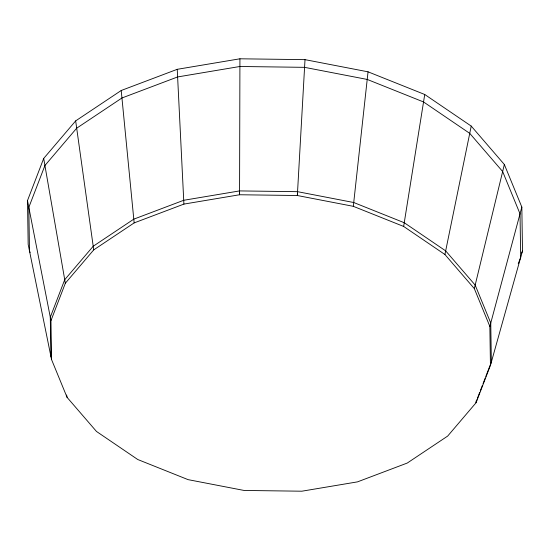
<?xml version="1.0" encoding="UTF-8"?>
<svg xmlns="http://www.w3.org/2000/svg" width="550" height="550" viewBox="0 0 550 550"><rect width="100%" height="100%" fill="white"/><g stroke="black" fill="none" stroke-linecap="round" stroke-linejoin="round"><path stroke-width="0.82" d="M239.931 58.795L239.566 194.755L183.906 204.098L134.159 222.901L93.72 249.893L65.34 283.229L50.958 320.629L51.549 359.562L67.073 397.361L96.477 431.454L137.754 459.518L188.086 479.641L244.056 490.449L301.84 491.205L357.5 481.869L407.241 463.059L447.679 436.074L476.059 402.737L490.442 365.331L522.5 250.917L521.833 207.068L504.35 164.498L471.233 126.094L424.737 94.49L368.046 71.823L305.009 59.648L239.931 58.795L177.238 69.314L121.213 90.496L75.666 120.89L43.698 158.434L27.5 200.564L28.167 244.413L51.549 359.562M239.628 193.098L239.566 194.755L297.344 195.518L353.313 206.326L403.652 226.449L444.922 254.512L474.327 288.606L489.851 326.404L490.442 365.331L490.504 363.674M297.406 193.861L297.344 195.518L305.009 59.648M476.121 401.081L476.059 402.737L476.919 399.637M353.313 206.326L368.046 71.823M403.652 226.449L424.737 94.49M444.922 254.512L471.233 126.094M474.327 288.606L504.35 164.498M489.851 326.404L521.833 207.068M521.586 253.296L522.5 250.917M518.258 263.711L520.685 257.393L520.025 213.826L502.645 171.517L469.741 133.368L423.548 101.956L367.214 79.434L304.576 67.341L239.91 66.488L177.616 76.945L121.942 97.989L76.684 128.191L44.928 165.502L28.827 207.364L29.487 250.931L30.133 252.498M477.531 398.035L479.683 392.446M480.294 390.851L482.446 385.254M483.058 383.659L485.21 378.07M485.822 376.475L491.349 362.092L490.758 323.029L475.179 285.093L445.672 250.876L404.243 222.716L353.732 202.517L297.564 191.675L239.573 190.912L183.714 200.282L133.794 219.154L93.211 246.242L64.728 279.696L50.291 317.233L50.889 356.304L51.535 357.878M27.5 200.564L50.958 320.629M66.619 395.017L67.073 397.361M43.698 158.434L65.34 283.229M75.666 120.89L93.72 249.893M121.213 90.496L134.159 222.901M177.238 69.314L183.906 204.098"/></g></svg>
